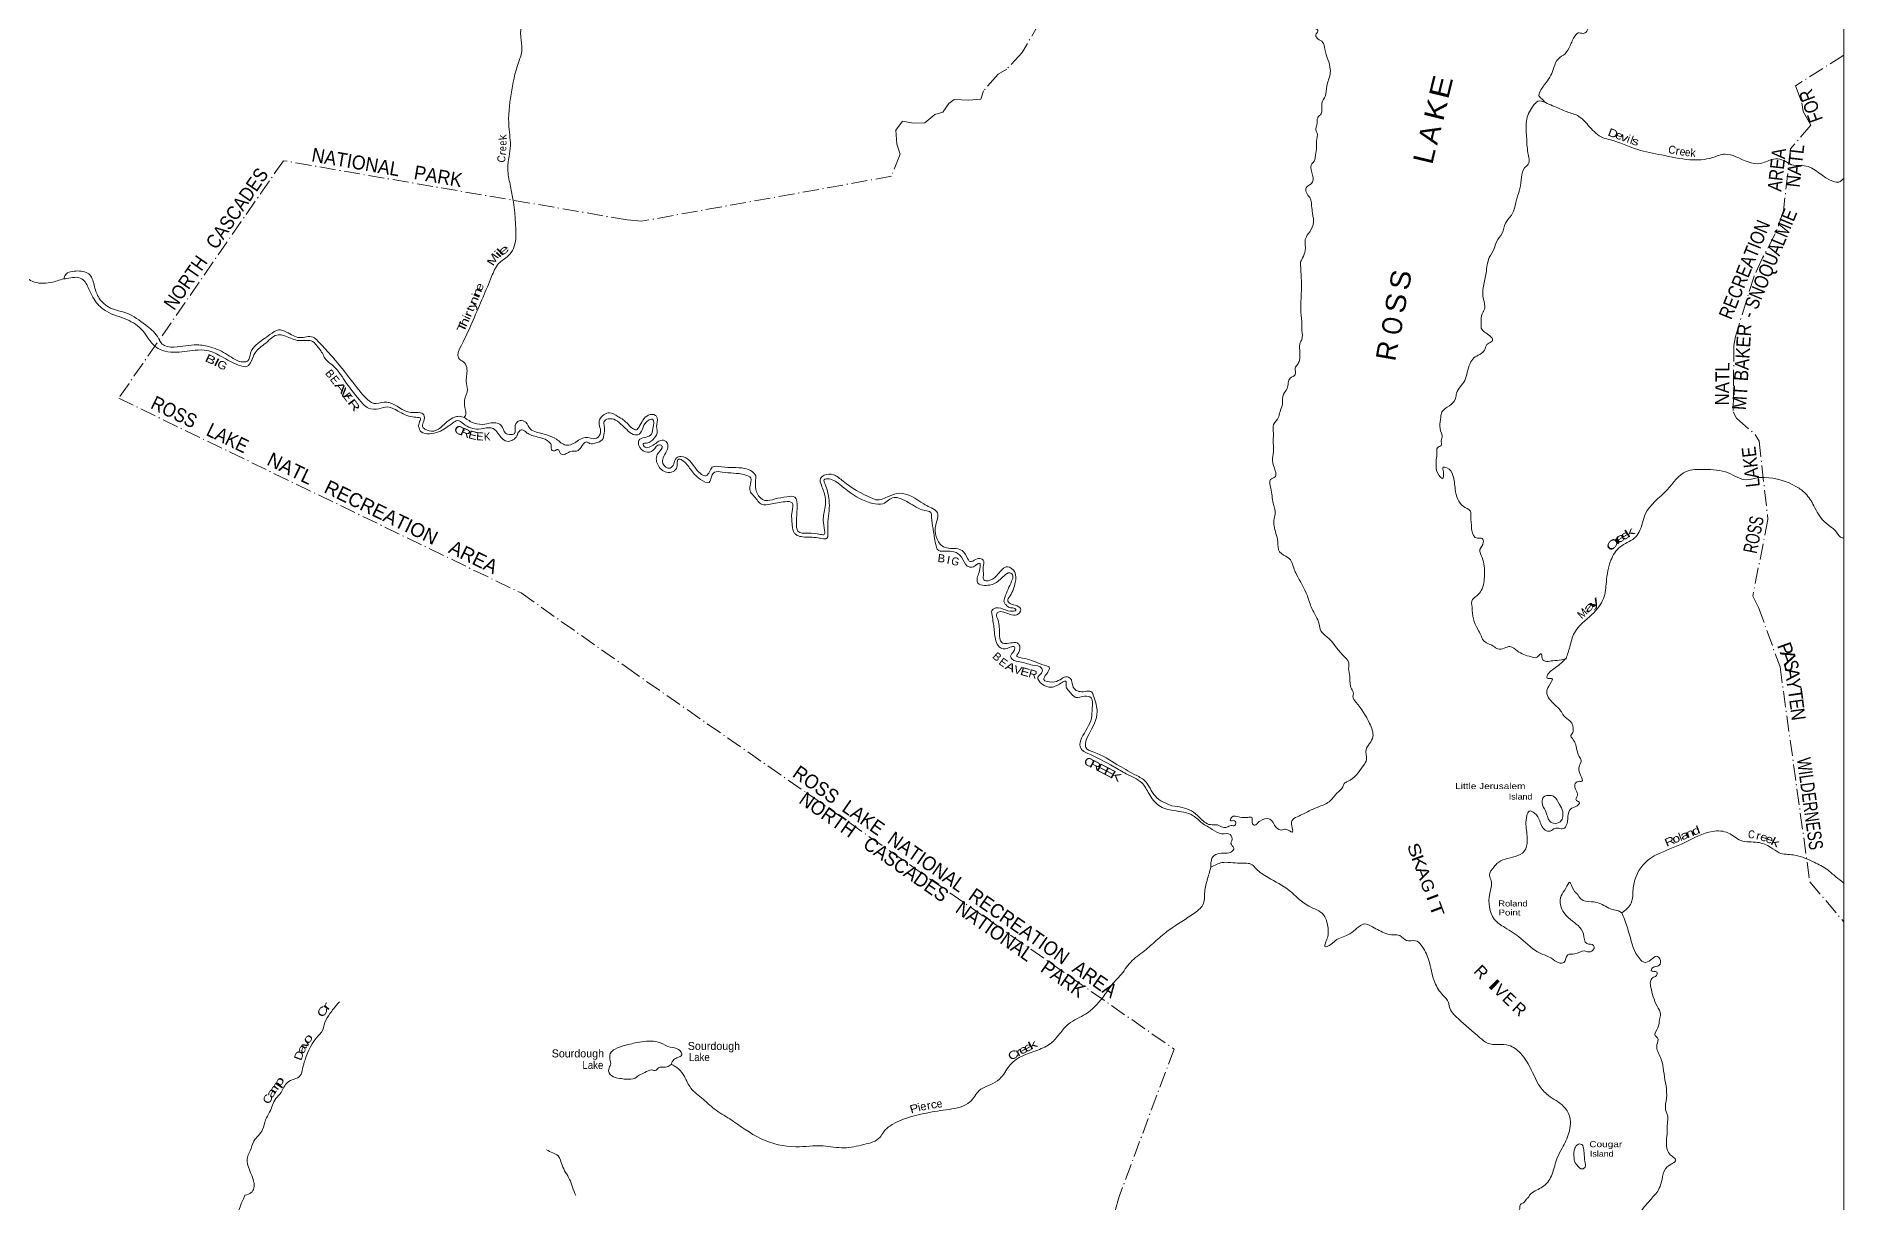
# Model space of a CAD drawing. Header units: feet. Extents: x -244583 to 4, y 367440 to 553773.
# Drawn here: x -45185 to 4, y 459330 to 488504 of the extents above; entities that cross this region are included whole.
import ezdxf
from ezdxf.enums import TextEntityAlignment as Align

# ---------------------------------------------------------------- set-up
doc = ezdxf.new("R2010")
doc.units = ezdxf.units.FT
doc.header["$LTSCALE"] = 80
doc.linetypes.add('DOT_DASHED', pattern=[7.7, 5, -1.2, 0.3, -1.2])
for name, color, linetype, lineweight in [('39', 7, 'Continuous', 13), ('4', 7, 'Continuous', 13), ('42', 7, 'Continuous', 13), ('44', 7, 'DOT_DASHED', 13)]:
    doc.layers.add(name, color=color, linetype=linetype, lineweight=lineweight)
doc.layers.add('41', color=7, linetype='Continuous')

msp = doc.modelspace()

# ---------------------------------------------------------------- linework, layer by layer
at = {"layer": '39'}
for points in [[(-2940.84, 497689.74), (-2793.91, 497448.1), (-2589.36, 497138.18), (-2450.43, 497056.64), (-2328.15, 497009.38), (-2387.42, 496876.9), (-2462.61, 496717.88), (-2676.85, 496482.23), (-2728.16, 496362), (-2722.68, 496074.13), (-2832.91, 495961.34), (-3056, 495786.43), (-3194.35, 495651.01), (-3320.61, 495521.81), (-3346.17, 495284.28), (-3326.59, 495004.68), (-3224.8, 494805.1), (-3259.96, 494522.85), (-3366.91, 494474.98), (-3428.57, 494372.89), (-3421.5, 494121.53), (-3562.06, 494000.28), (-3692.69, 493897.4), (-3882.24, 493801.95), (-3997.06, 493733.71), (-4029.75, 493583.29), (-4065.55, 493524.07), (-4243.25, 493455.12), (-4626.06, 493404.09), (-4807.62, 493318.86), (-4946.7, 493073.94), (-4933.61, 492828.74), (-4941.18, 492613.71), (-5063.24, 492472.4), (-5179.92, 492389.95), (-5141.7, 492248.45), (-5070.03, 492192.5), (-4974.83, 492035.43), (-4863.71, 492073.2), (-4692.09, 492142.09), (-4669.59, 492126.13), (-4823.49, 491933.75), (-5062.15, 491703.91), (-5210.89, 491588.65), (-5268.31, 491470.38), (-5248.52, 491342.87), (-5154.58, 491291.22), (-5134.07, 491102.88), (-5163.86, 491049.82), (-5340.04, 491023.46), (-5551.62, 490903.43), (-5702.44, 490792.2), (-5859.63, 490705.23), (-5956.02, 490623.01), (-6085.47, 490420.79), (-6165.07, 490292.13), (-6230.37, 489985.19), (-6254.48, 489796.34), (-6389.13, 489521.05), (-6386.07, 489265.59), (-6301.73, 488998.9), (-6161.31, 488961.99), (-6087.88, 488928.36), (-6184.44, 488860.34), (-6363.73, 488754.87), (-6418.99, 488626.49), (-6511.67, 488572.7), (-6641.63, 488583.37), (-6715.83, 488511.55), (-6840.66, 488262.74), (-6966.09, 488064.61), (-7132.97, 487939), (-7245.94, 487716.69), (-7318.71, 487525.25), (-7440.26, 487341.36), (-7601.54, 487088.07), (-7616.87, 487012.87), (-7544.91, 486932.58), (-7456.57, 486840.32)], [(-8272.04, 496997.91), (-8104.4, 496890.34), (-8087.99, 496706.01), (-8041.93, 496586.9), (-7979.28, 496437.57), (-7778.79, 496127.6), (-7664.31, 495885.59), (-7632.11, 495737.94), (-7694.97, 495735.19), (-7734.31, 495801.65), (-7787.44, 495833.49), (-7815.3, 495788.56), (-7803.82, 495677.16), (-7766.58, 495616.76), (-7894.07, 495420.64), (-7974.93, 495227.08), (-8079.32, 494966.33), (-8263.14, 494731.03), (-8495.83, 494341.07), (-8687.77, 494276), (-8817.43, 494092.02), (-8992.9, 493836.54), (-9183.17, 493631.59), (-9562.56, 493465.01), (-9888.5, 493408.55), (-10108.36, 493302.61), (-10390.15, 493116.88), (-10645.84, 492953.76), (-10963.35, 492532.4), (-11078.35, 492310.06), (-11189.98, 492144.54), (-11296.45, 491887.82), (-11486.77, 491686.92), (-11599.55, 491448.38), (-11678.6, 491273.09), (-11779.19, 491203), (-11770.44, 491150.38), (-11923.73, 491075.62), (-12021.57, 490944.72), (-12152.76, 490888.47), (-12205.6, 490727.67), (-12494.9, 490491.16), (-12625.75, 490406.52), (-12786.64, 490289.1), (-12841.66, 490140.44), (-12850.82, 489888.9), (-12747.22, 489707.6), (-12769.2, 489510.65), (-12922.07, 489401.43), (-13027.02, 489355.62), (-12966.1, 489181.93), (-12919.07, 488981.73), (-13025.24, 488868.99), (-13170.75, 488822.71), (-13197.53, 488686.54), (-13142.35, 488652.7), (-13153.96, 488605.93), (-13197.51, 488516.21), (-13141.8, 488437.77), (-13025.16, 488353.95), (-12972.31, 488176.12), (-12834.45, 487674.83), (-12846.7, 487512.47), (-12875.96, 487414.8), (-12918.65, 487252.09), (-12964.24, 486994.05), (-13025.76, 486879.79), (-13048.89, 486778.14), (-13062.52, 486561.02), (-13144.64, 486472.89), (-13170.83, 486288.06), (-13195.72, 486164.09), (-13157.87, 486053), (-13170.68, 485937.27), (-13179.72, 485675.59), (-13209.75, 485472.48), (-13219.21, 485415.59), (-13312.94, 485280.69), (-13275.4, 485025.63), (-13303.35, 484818.48), (-13439.99, 484709.44), (-13432.57, 484598), (-13347.8, 484465.15), (-13293.94, 484202.16), (-13280.38, 484086.74), (-13262.61, 483788.87), (-13387.66, 483558.3), (-13458.98, 483415.54), (-13459.79, 483143.82), (-13526.57, 482960.56), (-13580.02, 482850.45)], [(-33050.39, 491138.09), (-32864.57, 490924.78), (-32780.45, 490771.5), (-32775.1, 490583.28), (-32661.22, 490225.75), (-32701.99, 489674.86), (-32905.38, 489203.83), (-33070.62, 488488.12), (-33040.04, 488166.47), (-33126.96, 487844.01), (-33313.98, 487055.28), (-33367.12, 486241.14), (-33333, 485698.86), (-33373.63, 485421.25), (-33391.92, 485135.7), (-33326.42, 484743.43), (-33193.47, 483677.52), (-33254.95, 483191.27), (-33385.37, 483008.19), (-33623.09, 482816.28), (-33799.12, 482491.19), (-34014.39, 481979.6), (-34259.61, 481405.04), (-34553.09, 480779.55), (-34640.48, 480525.92), (-34627.85, 480457.18), (-34505.64, 480360.84), (-34421.62, 480221.74), (-34431.38, 479873.49), (-34403.64, 479669.23), (-34474.68, 479395.46), (-34452.77, 479154.71), (-34451.8, 479015.04), (-34481.88, 478970.3)], [(-7456.57, 486840.32), (-7643.64, 486876.7), (-7748, 486782.23), (-7920.27, 486429.46), (-7927.1, 485983.28), (-7891.94, 485588.28), (-7888.52, 485302.41), (-7976.65, 485208.13), (-8050.94, 484974.09), (-8096.24, 484691.71), (-8170.31, 484439.43), (-8307.42, 484030.28), (-8453.09, 483827.87), (-8537.27, 483573.44), (-8680.82, 483362.93), (-8735.55, 483189.95), (-8858.64, 482965.49), (-8939.29, 482585.38), (-9006.4, 481921.55), (-8971.27, 481698.9), (-9004.83, 481621.46), (-9040.64, 481562.25), (-9062.26, 481334.9), (-9060.71, 481205.14), (-8843.29, 481006.89), (-8777.07, 480898.16), (-8811.12, 480861.27), (-8919.8, 480789.05), (-8979, 480650.49), (-9244.47, 480456.83), (-9340.23, 480321.9), (-9410.58, 480098.05), (-9473.06, 479894.56), (-9676.15, 479573.88), (-9702.94, 479439.74), (-9854.96, 479259.56), (-10041.85, 479111.41), (-10076.08, 478920.42), (-10091.59, 478691.11), (-10040.22, 478466.62), (-10061.58, 478387.29), (-10066.26, 478269.63), (-10154.81, 478209.81), (-10169.62, 478092.04), (-10183.69, 477911.41), (-10189.98, 477759.26), (-10122.28, 477526.85), (-10025.9, 477440.76), (-10007.58, 477605.22), (-10008.99, 477722.81), (-9919.6, 477711.67), (-9769.22, 477520.76), (-9710.25, 477170.64), (-9648.49, 476926), (-9506.34, 476745.14), (-9338.63, 476631.48), (-9324.2, 476443.07), (-9306.15, 476291.2), (-9296.27, 476143.29), (-9153.95, 475948.24), (-9038.26, 475943.48), (-9008.65, 475842.44), (-9091.73, 475665.07), (-9040.64, 475464.92), (-8978.75, 475039.81), (-9059.18, 474641.45), (-9169.19, 474510.41), (-9279.64, 474415.87), (-9291.5, 474221.08), (-9255.58, 473931.52), (-9149, 473671.17), (-9070.12, 473522.03), (-9007.74, 473395), (-8762.61, 473253.85), (-8642.03, 473180.2), (-8486.04, 473198.22), (-8342.51, 473240.42), (-8160.64, 473130.98), (-7816.02, 472982.86), (-7677.9, 472968.23), (-7611.64, 473025.76), (-7563.4, 473062.82), (-7541.68, 472943.43), (-7425.16, 472869.74), (-7273.2, 472885.68), (-7056.38, 472906.42), (-6937.14, 472944.29)], [(-7456.57, 486840.32), (-7099.73, 486688.29), (-6914.2, 486611.34), (-6622.73, 486497.08), (-6351.82, 486236.58), (-6015.86, 485964.67), (-5828.57, 485910.05), (-5148.1, 485668.45), (-4558.16, 485533.28), (-3844.67, 485413.73), (-3279.3, 485466.86), (-2961.81, 485551.61), (-2697.34, 485489.76), (-2090.72, 485316.26), (-1795.6, 485419.39), (-1593, 485427.42), (-1257.72, 485276.19), (-984.44, 485263.17), (-257.52, 484868.91), (-125.51, 484856.23), (1.64, 484947.01)], [(-46615.95, 483292.41), (-46363.44, 483101.82), (-46138.05, 483026.44), (-46022.56, 482729.65), (-45881.33, 482520.09), (-45611.9, 482519.9), (-45280.69, 482374.39), (-44822.63, 482343.1), (-44493.08, 482438.47)], [(-44496.24, 482437.56), (-44453.21, 482531.86), (-44147.99, 482631.11), (-43839.4, 482534.02), (-43725.93, 482237.22), (-43608.47, 481948.55), (-43325.2, 481703.51), (-42919.14, 481574.7), (-42453.22, 481282.33), (-42153.43, 480992.88), (-42032.6, 480803.42), (-41740.36, 480728.49), (-41159.34, 480785.08), (-40824.69, 480728.66), (-40397.94, 480535.22), (-40003.69, 480355.72), (-39894.5, 480384.8), (-39822.91, 480579.63), (-39682.52, 480785.04), (-39339.89, 481040.42), (-39123.93, 481157.28), (-38923, 481103.99), (-38597.93, 480966.53), (-38261.71, 480976.92), (-38139.47, 480876.54), (-37831.27, 480542.61), (-37367.51, 479976.94), (-36950.72, 479465.61), (-36743.08, 479319.25), (-36481.96, 479349.37), (-36358.32, 479340.1), (-35815.73, 479094.81), (-35493.21, 479034.25), (-35494.15, 478876.35), (-35529.73, 478748.58), (-35466.45, 478678.16), (-35245.29, 478629.06), (-35019.33, 478764.21), (-34731.09, 478974.68), (-34611.72, 478997.76), (-34481.88, 478970.3)], [(-13580.02, 482850.45), (-13564.21, 482546.47), (-13556.07, 482205.91), (-13564.96, 481932.07), (-13564.31, 481538.7), (-13548.27, 481384.78), (-13543.42, 481149.62), (-13548.69, 480912.31), (-13584.43, 480847.02), (-13598.25, 480646.11), (-13607.41, 480394.57), (-13652.85, 480292.66), (-13710.55, 480198.73), (-13708.69, 480042.62), (-13833.4, 479953.99), (-13911.45, 479695.58), (-14003.08, 479554.61), (-14030.4, 479294.75), (-14108.65, 479052.55), (-14125.96, 478973.27), (-14251.63, 478795.42), (-14257.15, 478578.39), (-14261.15, 478403.96), (-14255.57, 478107.98), (-14279.34, 477890.74), (-14209.3, 477632), (-14207.62, 477492.11), (-14328.43, 477415.69), (-14321.8, 477200.83), (-14262.54, 476826.39), (-14208.89, 476581.65), (-14237.64, 476441.41), (-14192.63, 476070.85), (-14147.53, 475862.52), (-14099.82, 475605.54), (-13885.07, 475459.99), (-13792.36, 475341.42), (-13735.45, 475163.63), (-13685.46, 475054.71), (-13407.05, 474506.37), (-13295.78, 474193.35), (-13112.57, 473802.08), (-13067.93, 473632.26), (-12918.09, 473485.96), (-12527.21, 473032.18), (-12374.7, 472833.19), (-12375.03, 472691.25), (-12348.33, 472494.87), (-12306.05, 472183.08), (-12255.96, 472066.05), (-12269.31, 471994.93), (-12192.51, 471849.81), (-11851.39, 471316.39), (-11770.33, 470984.77), (-11851.45, 470813.51), (-11938.93, 470664.49), (-11927.86, 470417.23), (-12009.15, 470260.16), (-12400.03, 469866.36), (-12488.67, 469814.65), (-12520.18, 469735.2), (-12670.39, 469573.29), (-12836.49, 469382.8), (-13108.64, 469239.77), (-13502.09, 469060.87), (-13665.45, 468979.91), (-13794.12, 468883.13), (-13784.64, 468599.36), (-13955.92, 468672.42), (-14046.98, 468653.12), (-14185.71, 468718.44), (-14346.45, 468927.48), (-14593.34, 468875.98), (-14657.57, 468818.47), (-14738.19, 468774.96), (-14779.17, 468808.96), (-14797.29, 468966.91), (-14894.71, 468969.85), (-15093.59, 468975.68), (-15306.47, 468965.12), (-15331.92, 468887.78), (-15228.42, 468884.91), (-15216.85, 468765.41), (-15312.18, 468764.31), (-15419.22, 468724.56), (-15522.67, 468723.37), (-15657.25, 468780.63), (-15829.76, 468786.76), (-16105.81, 468968.11), (-16306.58, 469132.08), (-16792.92, 469256.27)], [(-44493.08, 482438.47), (-44416.12, 482441.02), (-44225.91, 482472.68), (-44041.29, 482433.45), (-43867.35, 482179.58), (-43637.81, 481796.52), (-43429.99, 481623.85), (-42918.06, 481416.81), (-42517.02, 481134.12), (-42216.59, 480751.55), (-42041.65, 480647.48), (-41745.55, 480598.9), (-41211.08, 480649.1), (-40915.26, 480643.02), (-40547.53, 480489.66), (-40126.72, 480275.93), (-39909.78, 480251.09), (-39809.32, 480371.21), (-39713.55, 480584.42), (-39443.77, 480829.18), (-39125.13, 481037.83), (-38991.28, 481016.48), (-38658.22, 480897.29), (-38413.08, 480894.92), (-38311.73, 480885.49), (-38177.25, 480773.04), (-38013.6, 480543.39), (-37945.9, 480420.37), (-37793.06, 480289.83), (-37466.13, 479883.15), (-37104.29, 479407.88), (-36880.05, 479204.96), (-36616.56, 479186.51), (-36394.03, 479230.54), (-36142.12, 479129.02), (-35778.5, 478983.72), (-35608.2, 478964.64), (-35581.81, 478956.73), (-35599.43, 478867.54), (-35620.76, 478729.74), (-35559.17, 478610.72), (-35350.17, 478561.54), (-35123.61, 478609.65), (-34778.69, 478826.58), (-34649.47, 478890.21), (-34501.04, 478810.25), (-34127.36, 478675.15), (-33866.27, 478711.34), (-33762.81, 478689.78), (-33530.13, 478438.33), (-33379.74, 478368.51), (-33266.58, 478409.76), (-33170, 478505.57), (-33140.09, 478574.6), (-33059.64, 478660.17), (-32953.99, 478614.33), (-32860.36, 478550.19), (-32570.05, 478461.08), (-32366.79, 478363.27), (-32313.57, 478282.66), (-32286.24, 478139.12), (-32221.4, 478137.54), (-32146.65, 478166.39), (-32120.23, 478154.43), (-32087.26, 478073.68), (-32012.06, 478037.75), (-31909.02, 478078.94), (-31785.75, 478122.3), (-31704.73, 478124.87), (-31615.82, 478157.87), (-31503.44, 478312.48), (-31432.83, 478355.47), (-31351.57, 478321.62), (-31195.64, 478330.78), (-31036.15, 478410.81), (-30984.64, 478579.18), (-30983.87, 478761.38), (-30988.63, 478864.58), (-30887.81, 478932.07), (-30747.96, 478922.91), (-30568.88, 478804.69), (-30421.92, 478665.87)], [(-34481.88, 478970.3), (-34237.79, 478826.22), (-33970.21, 478801.73), (-33751.67, 478837.63), (-33550.59, 478762.08), (-33456.13, 478576.49), (-33326.22, 478538.91), (-33235.18, 478557.75), (-33213.77, 478683.41), (-33172.33, 478843.61), (-33085.57, 478894.81), (-32945.46, 478847.18), (-32830.86, 478679.95), (-32678.37, 478600.01), (-32180.84, 478425.27), (-31940.78, 478277.11), (-31793.04, 478298.36), (-31522.62, 478450), (-31399.15, 478465.02), (-31218.68, 478439.93), (-31085.75, 478552.18), (-31108.29, 478884.01), (-30981.76, 479042.77), (-30856.46, 479086.14), (-30645.14, 478994.46), (-30506.79, 478908.36), (-30420.83, 478831.98)], [(-27191.34, 477507.28), (-27283.93, 477615.71), (-27475.57, 477694.62), (-28050.14, 477732.63), (-28283.34, 477723.87), (-28355.02, 477611.52), (-28441.06, 477511.18), (-28548.97, 477544.41), (-28682.37, 477672.65), (-29065.59, 477994.71), (-29178.8, 477960.97), (-29247.87, 477799.99), (-29338.01, 477703.65), (-29519.97, 477821.2), (-29509.47, 477961.23), (-29391.24, 478252.55), (-29416.65, 478341.48), (-29535.05, 478402.98), (-29696.35, 478320.02), (-29831.31, 478239.39), (-29962.98, 478223.68), (-30010.66, 478308.3), (-29927.73, 478329.53), (-29728.45, 478459.56), (-29657.32, 478618.54), (-29675.06, 478744.05), (-29661.38, 478957.12), (-29702.7, 479019.5), (-29879.29, 479027.62), (-30015.74, 478902.36), (-30107.18, 478745.18), (-30181.21, 478659.16), (-30277.01, 478696.59), (-30420.83, 478831.98)], [(-30421.92, 478665.87), (-30258.96, 478544.72), (-30110.93, 478550.47), (-30011.58, 478723.97), (-29887.81, 478891.66), (-29780.67, 478923.31), (-29765.7, 478690.29), (-29826.59, 478523.32), (-30115.17, 478396.32), (-30119.75, 478270.55), (-29951.46, 478108.23), (-29757.22, 478151.02), (-29600.58, 478284.62), (-29537.26, 478248.85), (-29634.64, 478079.43), (-29647.42, 477791.35), (-29423.97, 477597.22), (-29259.86, 477615.33), (-29167.91, 477729.94), (-29155.54, 477882.16), (-29129.65, 477923.01), (-29040.16, 477903.76), (-28830.49, 477675.01), (-28579.95, 477420.36), (-28363.94, 477339.71), (-28294.99, 477510.83), (-28227.04, 477596.77), (-28036.4, 477600.99), (-27465.54, 477534.55), (-27318.55, 477457.15), (-27344.3, 477235.84), (-27326.45, 477100.18), (-27233.91, 476995.81), (-27036.73, 476793.27), (-26837.97, 476797.58), (-26457.36, 476862.78), (-26286.63, 476836.35), (-26290.05, 476613.27), (-26281.93, 476274.73), (-26226.74, 476070.57), (-26161.23, 476020.63), (-26022.83, 475983.69), (-25632.99, 475955.72), (-25407.84, 475958.31), (-25391.07, 476082.19), (-25387.13, 476431), (-25357.9, 476701.02), (-25369.1, 476958.41), (-25464.46, 477297.97), (-25490.16, 477411.23), (-25364.64, 477432.95), (-25213.84, 477375.88), (-24896.5, 477134.17), (-24276.03, 476820.91), (-24018.27, 476811.71), (-23738.17, 476969.03), (-23577.54, 476938.43), (-23185.51, 476727.99), (-22967.41, 476641.28), (-22822.81, 476594.27), (-22799.04, 476472.88), (-22765.29, 476195.47), (-22710.47, 475853.42), (-22620.7, 475641.54), (-22450.1, 475625.25), (-22240.95, 475609.4), (-22054.77, 475477.71), (-21908.05, 475254.32), (-21783.96, 475225.33), (-21677.21, 475289.41), (-21598.46, 475320.73), (-21585.3, 475237.75), (-21627.81, 475060.85), (-21664.62, 474916.46), (-21643.22, 474823.43), (-21480.27, 474768.52), (-21180.89, 474840.9), (-20925.84, 475056.74), (-20843.01, 475086.08), (-20771.1, 475009.85), (-20799.87, 474871.64), (-20971.53, 474468.18), (-20988.38, 474350.38), (-20947.06, 474287.99), (-20824.36, 474206.27), (-20716.64, 474189.25), (-20691.83, 474151.01), (-20754.42, 474125.96), (-21012.68, 474177.74), (-21248.12, 474187.21), (-21304.07, 474115.59)], [(-6937.14, 472944.29), (-6847.29, 473233.25), (-6731.76, 473581.32), (-6293.01, 474042.59), (-6003.67, 474445.37), (-5933.53, 474855.78), (-5818.31, 475398.5), (-5589, 475731.65), (-5234.58, 475950.66), (-5110.73, 476112.27), (-4959.79, 476551.99), (-4413.27, 477162.52), (-3937.94, 477618.13), (-3488.19, 477669.93), (-2886.64, 477581.54), (-2435.28, 477410.67), (-2166.36, 477458.41), (-1976.44, 477468.3), (-1176.39, 477236.18), (-953.2, 477064.36), (-746.67, 476758.52), (-488.39, 476366.08), (-283.58, 476204.19), (-209.85, 476146.23), (-75.94, 475975.42), (2.73, 475952.85)], [(-16792.92, 469256.27), (-17207.62, 469496.86), (-17478.08, 469889.16), (-17719.23, 470036.44), (-18166.6, 470294.91), (-18748.41, 470598.47), (-18942.59, 470719.93), (-18953.83, 470811.05), (-18873.36, 471037.05), (-18661.14, 471611.3), (-18744.71, 471983.44), (-18819.39, 472120.47), (-18961.33, 472114.78), (-19238.11, 472188.66), (-19294.97, 472362.39), (-19328.37, 472441.08), (-19446.55, 472484.34), (-19589.72, 472411.72), (-19783.76, 472352.72), (-19993.47, 472415.2), (-19932.21, 472551.76), (-19861.23, 472722.9), (-19930.58, 472754.55), (-20348.3, 472907.91), (-20602.6, 472967.85), (-20671.96, 472999.5), (-20646.29, 473058.6), (-20593.49, 473223.45), (-20641.31, 473320.23), (-20747.05, 473341.32), (-20909.08, 473319.18), (-21045.28, 473341.95), (-21104.96, 473582.56), (-21155.96, 473944.94), (-21173.6, 474062.34), (-21143.56, 474095.13), (-20997.56, 474100.86), (-20629.84, 474056.42), (-20574.7, 474194.94), (-20615.75, 474235.02), (-20807.25, 474301.77), (-20893.31, 474373.78), (-20840.17, 474510.24), (-20708.25, 474844.3), (-20721.5, 475103.7), (-20905.66, 475235.41), (-21134.79, 475056.37), (-21343.87, 474897.83), (-21498.15, 474906.2), (-21505.59, 475019.67), (-21512.1, 475224.39), (-21514.24, 475402.81), (-21626.29, 475442.07), (-21773.61, 475377.52), (-21828.23, 475364.73), (-21918.91, 475483.32), (-22091.53, 475667.89), (-22475.6, 475722.29), (-22584.08, 475802.15), (-22679.98, 476356.64), (-22641.45, 476527.41), (-22687.29, 476628.27), (-22848.75, 476727.8), (-22993.74, 476807.25), (-23611.62, 477073.89), (-23836.07, 477012.51), (-23977.3, 476948.03), (-24151.29, 476907.51), (-24308.08, 476956.4), (-25012.98, 477374.13), (-25256.32, 477535.58), (-25483.38, 477522.83), (-25575.77, 477444.72), (-25555.45, 477272.6), (-25460.67, 476981.69), (-25461.74, 476732.27), (-25510.45, 476395.11), (-25474.93, 476140.03), (-25487.92, 476038.49), (-25577.27, 476045.58), (-25894.06, 476072.36), (-26142.23, 476128.31), (-26181.02, 476318.47), (-26161.49, 476720.18), (-26221.39, 476979.04), (-26418.27, 476986.92), (-26713.78, 476930.81), (-26968.97, 476895.43), (-27161.78, 477071.66), (-27204.97, 477290.16), (-27191.34, 477507.28)], [(-21304.07, 474115.59), (-21273.39, 473925.34), (-21228.89, 473597.36), (-21135.66, 473265.89), (-21012.91, 473180.11), (-20800.53, 473233.24), (-20731.59, 473236.06), (-20738.56, 473140.67), (-20824.16, 473003.84), (-20774.43, 472917.21), (-20591.17, 472860.51), (-20279.81, 472778.93), (-20043.42, 472690.39), (-20034.43, 472617.5), (-20142.27, 472474.32), (-20042.86, 472305.13), (-19814.66, 472222.59), (-19540.19, 472341.32), (-19477.67, 472372.45), (-19453.35, 472374.76), (-19437.5, 472237.06), (-19373.36, 472132.35), (-19190.84, 471968.18), (-18978.2, 471999.01), (-18815.44, 471960.32), (-18785.99, 471703.14), (-18803.24, 471449.48), (-19050.81, 470947.82), (-19088.9, 470740.55), (-19020.73, 470637.92), (-18892.07, 470566.4), (-18247.04, 470235.18), (-17934.55, 470060.33), (-17548.42, 469833.6), (-17362.49, 469553.89), (-17117.59, 469262.68), (-16752.97, 469139.12), (-16258.47, 469010.97), (-16041.25, 468828.94), (-15783.73, 468669.68), (-15547.1, 468560.87), (-15333.85, 468541.02), (-15297.45, 468381.25), (-15319.01, 468318.14), (-15244.55, 468199.36), (-15304.34, 468109.45), (-15593.94, 468067.6), (-15773.42, 467978.35), (-15818.3, 467829.81), (-15817.04, 467724.38)], [(-6937.14, 472944.29), (-7248.44, 472681.17), (-7364.94, 472584.53), (-7412, 472448.13), (-7298.29, 472439.3), (-7373.06, 472245.8), (-7422.02, 472099.25), (-7225.58, 471789.23), (-7075.66, 471636.85), (-7005.24, 471516), (-6835.16, 471373.98), (-6761.2, 471127.45), (-6784.79, 471064.32), (-6818.67, 471013.24), (-6783.29, 470938.62), (-6708.81, 470817.81), (-6611.54, 470488.41), (-6563.77, 470395.68), (-6606.77, 470259.33), (-6577.56, 470022.43), (-6543.31, 469872.77), (-6634.56, 469869.69), (-6720.76, 469783.54), (-6688.64, 469641.97), (-6656.71, 469516.62), (-6668.49, 469484.04), (-6691.88, 469404.69), (-6610.04, 469346.82), (-6663.77, 469259.02), (-6829.15, 469178.04), (-6893.83, 468988.72), (-6933.73, 468763.18), (-6979.63, 468699.8), (-7229.07, 468692.88), (-7335.8, 468626.76), (-7427.15, 468631.8), (-7598.52, 468881.27), (-7728.66, 469076.46), (-7861.12, 469125.63), (-7918.63, 469015.48), (-7942.28, 468788.1), (-7909.15, 468393.08), (-7985, 468120.49), (-8212.73, 467994.19), (-8669.03, 467812.54), (-8741.11, 467732.63), (-8852.17, 467520.47), (-8813.96, 467378.97), (-8848.71, 467062.25), (-8733.56, 466424.84), (-8469.32, 466212.94), (-8070.48, 465941.75), (-7591.32, 465570.1), (-7307.89, 465449.66), (-7115.79, 465332.23), (-6998.24, 465341.69), (-6897.05, 465531.43), (-6724.88, 465553.68), (-6480.34, 465631.52), (-6374.52, 465604.34), (-6241.64, 465689.01), (-6252.68, 465763.9), (-6417.59, 465812.7), (-6507.78, 466059.05), (-6832.58, 466416.25), (-7076.33, 466780.47), (-7060.77, 467005.72), (-6943.4, 467199.7), (-6853.85, 467344.7), (-6748, 467145.17), (-6665.79, 467056.9), (-6570.93, 466928.21), (-6308.39, 466858.23), (-6117.31, 466825.95), (-5784.74, 466667.55), (-5630.1, 466628.77), (-5546.35, 466581.07)], [(-7453.46, 469134.37), (-7539.07, 469338.19), (-7496.17, 469482.65), (-7389.08, 469518.35), (-7242.65, 469487.58), (-7104.39, 469292.48), (-7023.12, 469112.95), (-7019.97, 469019.71), (-7053.02, 468899.7), (-7250.89, 468820.37), (-7367.52, 468904.2), (-7417.76, 469033.39), (-7454.41, 469136.63)], [(-5546.35, 466581.07), (-5311.89, 466823.03), (-5270.3, 467076.97), (-5217.49, 467410.13), (-4838.41, 467941.68), (-4632.85, 468055.57), (-3972.84, 468336.89), (-3276.32, 468618.63), (-2882.25, 468576.51), (-2571.65, 468389.47), (-2155.22, 468343.56), (-1821.03, 468219.65), (-1610.46, 468084.19), (-1260.87, 468029.4), (-735.28, 467846.85), (-410.51, 467662.01), (-197.4, 467483.99), (3.64, 467326.13)], [(-15817.04, 467724.38), (-15912.52, 467396.83), (-15975.52, 467067.61), (-16000.96, 466819.94), (-16217.23, 466584.27), (-16867.31, 466150.99), (-17182.7, 465891.87), (-17477.84, 465635.02), (-17823.33, 465347.17), (-18091.08, 465005.47), (-18229.29, 464857.89), (-18522.83, 464467.23), (-18949.95, 464050.7), (-19373.02, 463804.54), (-19599.32, 463558.62), (-19813.56, 463322.97), (-20148.26, 463150.83), (-20831.64, 462788.13), (-21059.11, 462471.22), (-21270.25, 462314.69), (-21647.06, 462101.51), (-21744.85, 461966.56), (-21895.2, 461816.81), (-22436.97, 461656.49), (-22997.79, 461562.85), (-23789.72, 461286.1), (-23998.56, 461107.3), (-24086.23, 460974.49), (-24493.81, 460789.34), (-24991.85, 460704.54), (-25513.82, 460755.32), (-26191.12, 460731.33), (-27063.82, 460932.19), (-27846.75, 461428.1), (-28235.23, 461681.16), (-28514.03, 461923.31), (-28815.53, 462197.65), (-28981.27, 462485.71), (-29125.59, 462678.71), (-29310.87, 462794.7)], [(-15817.07, 467727.02), (-15544.51, 467837.01), (-15098.02, 467821.86), (-14785.14, 467782.87), (-14686.59, 467684.64), (-14389.8, 467465), (-13858.46, 467140.59), (-13651.35, 466956.41), (-13370.96, 466750.78), (-13003.2, 466533.98), (-12902.83, 466283.7), (-12907.01, 465955.16), (-12956.19, 465826.85), (-12969.32, 465737.48), (-12817.85, 465793.97), (-12671.16, 465911.23), (-12342.25, 466058.97), (-12169.41, 466194.79), (-11978.03, 466306.48), (-11776.29, 466231.74), (-11614.96, 466142.35), (-11254.52, 466028.88), (-11098.12, 466012.43), (-10930.26, 465886.61), (-10703.03, 465885.16), (-10569.89, 465779.22), (-10376.83, 465412.4), (-10221.84, 464836.28), (-10021.35, 464526.31), (-9879.1, 464337.34), (-9859.73, 464244.29), (-9641.01, 463936.56), (-9095.67, 463460.22), (-8901.3, 463322.54), (-8367.1, 463267.84), (-8082.75, 463070.37), (-7926.21, 462873.45), (-7627.13, 462292.9), (-7429.51, 462053.87), (-7040.77, 461778.51), (-6861.24, 461525.08), (-6872.1, 461076.83), (-7035.96, 460699.82), (-7158.81, 460455.09), (-7287.85, 460050.09), (-7495.26, 459751.66), (-7789.44, 459584.04), (-7850.68, 459525.71), (-7871.74, 459484.57)], [(-5546.35, 466581.07), (-5483.6, 466423.63), (-5355.16, 466031.73), (-5096.38, 465428.41), (-4985.82, 465344.52), (-4818.19, 465407.27), (-4681.31, 465496.04), (-4593.31, 465432.16), (-4611.65, 465269.73), (-4781.26, 465202.9), (-4814.97, 465137.63), (-4668.39, 465094.7), (-4683.62, 465011.39), (-4780.35, 464957.56), (-4831.97, 464863.69), (-4820.08, 464717.83), (-4664.37, 464251.22), (-4578.7, 464043.35), (-4601.49, 463913.31), (-4645.67, 463705.98), (-4710.25, 463508.55), (-4652.77, 463452.43), (-4669.09, 463290.03), (-4659.3, 463150.23), (-4538.01, 462847.46), (-4491.94, 462558.03), (-4429.86, 461948.4), (-4450.71, 461656.17), (-4400.11, 461496.56), (-4406.11, 461320.08), (-4413.58, 461096.95), (-4429.31, 460885.88), (-4354.31, 460552.17), (-4266.16, 460476.13), (-4196.28, 460399.88), (-4284.51, 460313.7), (-4455.39, 460184), (-4541.39, 459911.3), (-4675.43, 459585.32), (-4772.1, 459481.06)], [(-39964.39, 459519.19), (-39807.94, 459585.59), (-39741.85, 459695.36), (-39769.87, 459940.11), (-39897.27, 460495.92), (-39837.42, 460629.94), (-39739.85, 460875.54), (-39525.05, 461160.41), (-39451.77, 461403.83), (-39347.75, 461596.85), (-39194.1, 461935.96), (-39061.44, 462086.66), (-38905.17, 462340.77), (-38582.23, 462513.01), (-38524.69, 462689.52), (-38463.39, 462906.54), (-38125.22, 463516.14), (-38048.83, 463601.68), (-37965.4, 463841.12), (-37843.33, 464060.58), (-37748.97, 464184.71), (-37604.31, 464357.76)], [(-30443.67, 463275.03), (-30714.44, 463176.02), (-30833.17, 463059.82), (-30840.34, 462924.14), (-30827.18, 462778.48), (-30873.06, 462674.93), (-30796.95, 462507.43), (-30597.97, 462441.98), (-30445.88, 462420.76)], [(-30443.67, 463275.03), (-30048.63, 463355.51), (-29583.79, 463332.46), (-29332.94, 463221.78), (-29129.39, 463165.32), (-29046.63, 463030.41), (-29143.21, 462964.41), (-29242, 462912.59), (-29313.56, 462790.1)], [(-29313.56, 462790.1), (-29416.31, 462730.12), (-29556.24, 462726.49), (-29629, 462703.35), (-29689.15, 462643.85), (-29798.83, 462654.76), (-29966.43, 462589.97), (-30107.64, 462523.47), (-30210.24, 462451.32), (-30445.88, 462420.76)], [(-32425.1, 460654.2), (-32270.64, 460582.38), (-32138.44, 460506.35), (-32037.58, 460274.25), (-31850.75, 459915.19), (-31776.52, 459725.41), (-31695.67, 459510.77)], [(-6738.93, 460459.91), (-6736.98, 460636.34), (-6683.6, 460752.53), (-6611.16, 460802.03), (-6546.06, 460786.56), (-6499.83, 460653.26), (-6484.08, 460523.66), (-6472.09, 460369.7), (-6466.26, 460221.74), (-6526.6, 460178.47), (-6673.91, 460282.22), (-6719.34, 460348.61), (-6738.93, 460459.91)], [(-47306.04, 459533.66), (-47230.48, 459434.33), (-47104.74, 459263.48), (-47024.23, 459152.35), (-46937.21, 459059.29), (-46875.63, 459005.26), (-46825.46, 458983.88), (-46772.88, 458978.64), (-46677.75, 458972.43), (-46541.87, 458975.41), (-46440.52, 458975.13), (-46249.14, 458924.22), (-46110.29, 458880.58), (-45980.25, 458806.78), (-45887.68, 458691.33), (-45823.28, 458584.61), (-45769.67, 458449.81), (-45702.25, 458298.5), (-45639.97, 458187.78), (-45531.85, 458043.64), (-45448.46, 457968.88), (-45358.94, 457896), (-45298.92, 457862.25), (-45210.07, 457761.05), (-45141.38, 457664.36), (-45055.59, 457518.71), (-45013.43, 457414.52), (-44970.98, 457322.47), (-44950.16, 457172.22), (-44947.11, 457042.62), (-44936.61, 456971.54), (-44900.48, 456869.51), (-44837.96, 456768.91), (-44741.99, 456712.08), (-44658.17, 456655.53), (-44605.27, 456577.41), (-44545.15, 456460.67), (-44482.21, 456378.28), (-44378.23, 456317.22), (-44217.19, 456269.03), (-44151.42, 456220.98), (-44072.27, 456138.22), (-44017.86, 456037.8), (-43965, 455870.63), (-43906.78, 455760.01), (-43843.65, 455685.7), (-43785.7, 455562.94), (-43728.56, 455405.79), (-43585.06, 455214.3), (-43461.58, 455033.37), (-43389.02, 454928.5), (-43335.27, 454886.79), (-43244.66, 454860.44), (-43067.37, 454813.91), (-42922.87, 454751.92), (-42861.58, 454685.76), (-42810.74, 454605.67), (-42716.94, 454542.81), (-42644.57, 454516.88), (-42557.88, 454496.69), (-42483.81, 454456.55), (-42381.43, 454413.74), (-42299.45, 454365.32), (-42230.01, 454301), (-42171.02, 454222.74), (-42078.4, 454109.31), (-41984.46, 453965.49), (-41926.8, 453830.6), (-41835.92, 453729.35), (-41770.15, 453681.3), (-41681.38, 453663.09), (-41550.17, 453639.87), (-41452.97, 453635.63), (-41372.77, 453684.41), (-41193.17, 453649.96), (-40931.4, 453575.19), (-40744.17, 453433.3), (-40628.03, 453284.92), (-40540.87, 453197.93), (-40467.05, 453147.68), (-40272.51, 453058.24), (-40090.04, 452973.13), (-39949.78, 452903.15), (-39807.73, 452823), (-39731.64, 452782.81), (-39610.55, 452759.82), (-39457.47, 452717.88), (-39353.35, 452662.89), (-39231.42, 452589.27), (-39018.08, 452436.67), (-38912.17, 452371.51)], [(-41223.99, 453657.54), (-41260.16, 453732.45), (-41287.43, 453866.65), (-41297.42, 453959.98), (-41284.59, 454075.06), (-41290.48, 454170.32), (-41312.52, 454267.98), (-41344.98, 454353.73), (-41357.41, 454428.9), (-41401.41, 454541.22), (-41461, 454680.21), (-41532.52, 454829.59), (-41580.57, 454942.01), (-41626.59, 455054.37), (-41654.71, 455152.17), (-41659.65, 455287.89), (-41638.11, 455429.08), (-41583.01, 455705.12), (-41530.6, 456039.91), (-41445.68, 456378.02), (-41414.38, 456502.8), (-41385.4, 456615.48), (-41314.01, 456721.13), (-41237.21, 456798.32), (-41192.02, 456910.64), (-41139.75, 457152.33), (-41121.04, 457259.18), (-41063.45, 457381.34), (-41030.37, 457495.95), (-41017.74, 457602.94), (-40974.38, 457723.4), (-40913.41, 457817.14), (-40810.26, 457893.73), (-40676.92, 457961.54), (-40597.62, 458058.91), (-40536.36, 458164.79), (-40461.86, 458316.92), (-40412.67, 458427.12), (-40344.57, 458565.23), (-40323.79, 458674.06), (-40282.27, 458802.65), (-40259.98, 458889.17), (-40241.22, 458998.04), (-40172.85, 459061.26), (-40116.02, 459151.05), (-40061.83, 459301.62), (-40004.06, 459431.86), (-39964.39, 459519.19)], [(-12288.74, 455864.78), (-12236.18, 455863.45), (-12181.85, 455851.96), (-12091.44, 455908.37), (-12018.06, 456011.76), (-11982.49, 456140.38), (-11990.94, 456207.38), (-11949.95, 456228.61), (-11875.2, 456224.7), (-11642.22, 456320.01), (-11367.91, 456450.71), (-11214.07, 456535.88), (-11174.96, 456563.23), (-11162.07, 456593.26), (-11125.43, 456602.45), (-11054.63, 456602.69), (-10606.31, 456816.02), (-10330.47, 456926.45), (-10265.13, 456951.11), (-10205.8, 456977.94), (-10129.38, 456959.83), (-10066.46, 456968.36), (-9814.33, 457182.59), (-9757.58, 457268.19), (-9708.46, 457291.23), (-9648.83, 457330.2), (-9576.51, 457391.12), (-9504.09, 457456.08), (-9470.28, 457513.91), (-9439.31, 457539.44), (-9361.63, 457571.89), (-9230.5, 457801.31), (-9216.85, 457861.68), (-9184.62, 457937.78), (-9082.38, 458062.7), (-8814.75, 458412.13), (-8623.02, 458638.01), (-8523.26, 458744.78), (-8430.23, 458825.41), (-8272.1, 458920.58), (-8172.09, 459037.47), (-8123.27, 459129.33), (-8095.33, 459195.41), (-8092, 459247.94), (-8078.81, 459290.11), (-8006.99, 459330.8), (-7938.27, 459410.02), (-7894.55, 459459.51), (-7871.74, 459484.57)], [(-4770.27, 459483.6), (-4800.05, 459442.17), (-4949.83, 459275.95), (-5088.3, 459077.07), (-5146.97, 458995.57), (-5168.24, 458953.61), (-5193.81, 458901.63), (-5268.45, 458828.64), (-5314.13, 458700.26), (-5334.44, 458534.83), (-5352.58, 458456.36), (-5361.52, 458422.18), (-5406.95, 458384.87), (-5460.72, 458337.66), (-5555.52, 458186.24), (-5640.62, 458018.39), (-5742.65, 457901.56), (-5813.35, 457824.41), (-5834.83, 457774.36), (-5842.05, 457727.99), (-5851.3, 457681.68), (-5914.31, 457588.15), (-5967.73, 457555.09), (-6078.15, 457507.28), (-6473.55, 457225.83), (-6786.68, 457079.92), (-6944.81, 456984.74), (-7002.33, 456949.77), (-7068.48, 456973.7), (-7106.64, 456984.78), (-7262.55, 456978.59), (-7446.11, 456918.46), (-7538.18, 456795.31), (-7573.61, 456753.7), (-7582.8, 456709.41), (-7662.5, 456677.01), (-7828.92, 456573.95), (-7967.49, 456451.97), (-8134.66, 456318.57), (-8207.33, 456162.55), (-8235.07, 456104.56), (-8243.76, 456080.49), (-8335.74, 456042.33), (-8438.63, 455972.07), (-8523.28, 455903.37), (-8620.57, 455895.71), (-8734.53, 455868.23), (-8802.6, 455815.3), (-8911.51, 455747.22), (-9032.6, 455677.41), (-9143.07, 455627.58), (-9201.7, 455629.06), (-9257.4, 455666.89), (-9332.85, 455642.49), (-9476.02, 455579.31), (-9586.09, 455545.66), (-9693.53, 455455.28), (-9751.09, 455337.32), (-9743.7, 455227.85), (-9697.2, 455145.73), (-9657.58, 455112.35), (-9597.28, 455096.66), (-9587.42, 455005.34), (-9581.05, 454936.37), (-9549.97, 454884.99), (-9530.85, 454759.04), (-9478.29, 454676.76), (-9400.1, 454648.48), (-9361.08, 454590.83), (-9298.76, 454494.14), (-9215.52, 454425.25), (-9165.89, 454387.57), (-9131.82, 454293.62), (-9067.78, 454184.74), (-8873.34, 454032.1), (-8736.99, 453984.14), (-8680.64, 453972.6), (-8646.12, 453977.8), (-8597.45, 453982.64), (-8518.55, 453901.73), (-8481.96, 453827.95), (-8362.93, 453733.87), (-8250.33, 453706.75), (-8080.06, 453639.72), (-7986.15, 453592.82), (-7947.79, 453589.83), (-7903.77, 453570.51), (-7856.62, 453514.68), (-7521.03, 453344.31), (-7267.61, 453204.35), (-7076.27, 453090.24)]]:
    msp.add_spline(points, degree=3, dxfattribs=at)
at = {"layer": '4'}
msp.add_lwpolyline([(-242556.67, 552939.06), (-212238.1, 552626.27), (-181919.12, 552355.18), (-151599.78, 552125.8), (-121280.17, 551938.12), (-90960.33, 551792.15), (-60640.31, 551687.89), (-30320.19, 551625.32), (0, 551604.47), (0, 367439.54), (-30573.52, 367460.57), (-61146.96, 367523.64), (-91720.3, 367628.79), (-122293.46, 367775.97), (-152866.39, 367965.22), (-183439.04, 368196.52), (-214011.33, 368469.88), (-244583.22, 368785.28)], close=True, dxfattribs=at)
msp.add_lwpolyline([(-242556.67, 552939.06), (-212238.1, 552626.27), (-181919.12, 552355.18), (-151599.78, 552125.8), (-121280.17, 551938.12), (-90960.33, 551792.15), (-60640.31, 551687.89), (-30320.19, 551625.32), (0, 551604.47), (0, 367439.54), (-30573.52, 367460.57), (-61146.96, 367523.64), (-91720.3, 367628.79), (-122293.46, 367775.97), (-152866.39, 367965.22), (-183439.04, 368196.52), (-214011.33, 368469.88), (-244583.22, 368785.28)], close=True, dxfattribs=at)
at = {"layer": '44'}
for points in [[(-19781.41, 489380.78), (-20539.88, 488092.67), (-20919.74, 487678.6), (-21137.58, 487549.38), (-21499.23, 487137.46), (-21572.7, 486930.25), (-21872.26, 486899.73), (-22239.05, 486921.42), (-22367.97, 486821.2), (-22516.31, 486605.34), (-22718.43, 486543.1), (-22966.08, 486334.64), (-23259.73, 486326.45), (-23529.51, 486379.23), (-23696.03, 486155.14), (-23667.14, 485798.71), (-23590.41, 485550.02), (-23803.21, 484999.36), (-30055.82, 483875.37), (-30413.33, 483909.74)], [(0, 488030.74), (-1205.82, 487258.74), (-1044.77, 486832.34), (-1014.86, 486615.73), (-817.99, 486278.75), (-1330.25, 485683.38), (-1505.49, 484131.98), (-1714.07, 483559.05), (-2025.75, 482957.02), (-2241.27, 482503.6), (-2706.47, 480994.7), (-2743.35, 480771.53), (-2763.84, 479107.76), (-2681.68, 478948.27), (-2212.89, 478542.32), (-2116.51, 478378.87), (-1893.81, 476414.92), (-2275.06, 474497.3), (-2127.22, 474218.73), (-1591.94, 472731.18), (-846.51, 467356.6), (0, 466359.2)], [(-30413.33, 483909.74), (-39004.02, 485389.15), (-43120.39, 479448.99), (-33064.06, 474579.9), (-30428.71, 472721.17)], [(-30428.71, 472721.17), (-16738.32, 463173.08), (-18112.15, 459490.53)], [(-18112.15, 459490.53), (-19060.99, 456052.28), (-23705.93, 454020.15), (-30455.81, 453027.89)]]:
    msp.add_lwpolyline(points, dxfattribs=at)

# ---------------------------------------------------------------- texts
at = {"layer": '41'}
for s, height, rotation, width, p in [('E', 500, 76.126, 1.25, (-9825.82, 487171.5)), ('K', 500, 76.126, 1.15, (-9955.51, 486603.83)), ('e', 200, 94.007, 0.8, (-33426.23, 485833.71)), ('A', 500, 76.632, 1.05, (-10108.25, 485992.65)), ('D', 200, 338.996, 1.25, (-5802.27, 485983.11)), ('e', 200, 339.822, 1.2, (-5645.86, 485928.13)), ('v', 200, 339.822, 1.3, (-5513.83, 485879.25)), ('s', 200, 342.157, 1.35, (-5235.74, 485779.85)), ('C', 200, 81.07, 0.9, (-33457.38, 485417.68)), ('e', 200, 86.407, 0.8, (-33430.07, 485684.18)), ('L', 500, 76.632, 1.1, (-10240.82, 485469.75)), ('C', 200, 348.952, 0.95, (-4310.03, 485566.35)), ('r', 200, 350.973, 1.05, (-4167.89, 485539.32)), ('e', 200, 350.973, 0.95, (-4042.19, 485520.49)), ('e', 200, 353.098, 0.9, (-3911.17, 485502.36)), ('k', 200, 356.592, 0.95, (-3772.22, 485488.29)), ('M', 200, 57.195, 1.35, (-33684.91, 482868.02)), ('i', 200, 47.487, 1.8, (-33569.19, 482990.9)), ('l', 200, 43.47, 1.75, (-33514.65, 483035.4)), ('e', 200, 40.117, 1.85, (-33440.31, 483078.87)), ('S', 500, 80.039, 1.1, (-10832.89, 482366.92)), ('n', 200, 67.145, 1.4, (-34070.59, 482059.82)), ('e', 200, 67.145, 1.3, (-34016.14, 482195.5)), ('t', 200, 66.845, 1.2, (-34247.13, 481637.65)), ('y', 200, 66.845, 1.35, (-34195.41, 481752.76)), ('n', 200, 66.93, 1.4, (-34153.94, 481856.11)), ('i', 200, 66.93, 1.05, (-34107.97, 481977.09)), ('S', 500, 80.039, 1.1, (-10946.59, 481786.94)), ('T', 200, 65.203, 1.55, (-34447.74, 481188.56)), ('h', 200, 65.203, 1.4, (-34392.08, 481313.36)), ('i', 200, 65.203, 1.15, (-34335.8, 481430.88)), ('r', 200, 66.845, 1.45, (-34297.93, 481520.38)), ('O', 500, 80.039, 0.85, (-11039.18, 481219.58)), ('B', 200, 334.479, 1.45, (-40865.89, 480330.74)), ('I', 200, 333.244, 1.6, (-40714.7, 480259.92)), ('G', 200, 333.244, 1.15, (-40576.77, 480188.22)), ('A', 200, 308.424, 1.7, (-37644.75, 479656.34)), ('V', 200, 307.327, 1.65, (-37530.63, 479494.24)), ('R', 200, 307.24, 1.65, (-37316.65, 479215.37)), ('C', 200, 326.289, 1.4, (-34653.65, 478563.89)), ('R', 200, 337.252, 1.3, (-34487.65, 478491.37)), ('E', 200, 346.275, 1.25, (-34291.23, 478428.38)), ('E', 200, 356.195, 1.05, (-34098.15, 478397.09)), ('K', 200, 2.78, 0.9, (-33906.43, 478391.38)), ('C', 200, 49.956, 1.6, (-5710.59, 475723.77)), ('r', 200, 45.473, 2.25, (-5595.79, 475836.75)), ('e', 200, 35.152, 1.65, (-5528.48, 475878.27)), ('e', 200, 31.173, 1.5, (-5421.97, 475939.78)), ('k', 200, 32.59, 1.75, (-5298.54, 476012.48)), ('B', 200, 353.065, 1.05, (-22566.18, 475346.91)), ('I', 200, 349.938, 1.15, (-22394.61, 475309.11)), ('G', 200, 345.299, 0.95, (-22232.03, 475274.03)), ('y', 200, 43.573, 2.15, (-6183.55, 474270.19)), ('a', 200, 45.573, 2.1, (-6296.94, 474167.31)), ('A', 200, 333.934, 1.35, (-20872.63, 472638.64)), ('V', 200, 344.504, 1.1, (-20667.94, 472559.83)), ('E', 200, 344.315, 1.3, (-20489.73, 472508.69)), ('R', 200, 345.315, 1.1, (-20289.7, 472456.42)), ('C', 200, 333.098, 1.25, (-18907.92, 470260.47)), ('R', 200, 333.098, 1.4, (-18748.54, 470179.59)), ('E', 200, 332.542, 1.55, (-18575.61, 470090.37)), ('E', 200, 332.542, 1.55, (-18399.54, 469998.88)), ('K', 200, 330.993, 1.5, (-18238.93, 469910.52)), ('n', 200, 20.967, 1.35, (-3809.9, 468483.33)), ('d', 200, 20.967, 1.4, (-3661.45, 468545.07)), ('C', 200, 354.449, 0.85, (-2316.02, 468444.86)), ('S', 300, 290.59, 1.3, (-10860.68, 468102.27)), ('R', 200, 23.001, 1.3, (-4311.08, 468278.49)), ('o', 200, 23.924, 1.3, (-4151.61, 468348.34)), ('a', 200, 21.204, 1.35, (-3944.22, 468431.89)), ('r', 200, 346.929, 1.15, (-2153.02, 468414.6)), ('e', 200, 341.929, 1.15, (-2023.31, 468380.8)), ('e', 200, 339.39, 1.2, (-1885.82, 468332.62)), ('k', 200, 333.273, 1.55, (-1753.18, 468258.81)), ('K', 300, 290.59, 1.3, (-10752.53, 467801.35)), ('A', 300, 290.59, 1.2, (-10648.98, 467525.61)), ('G', 300, 290.59, 1.05, (-10539.23, 467208.76)), ('I', 300, 290.59, 1.45, (-10417.95, 466920.42)), ('T', 300, 290.59, 1.45, (-10313.18, 466616.84)), ('I', 300, 315.853, 2.3, (-8839.73, 464677.84)), ('C', 200, 56.843, 1.4, (-37943.06, 464060.1)), ('r', 200, 53.644, 1.9, (-37851.06, 464191.03)), ('a', 200, 64.983, 1.45, (-38455.99, 463139.5)), ('v', 200, 60.681, 1.55, (-38375.51, 463273.72)), ('o', 200, 57.763, 1.55, (-38313.47, 463380.26)), ('r', 200, 28.331, 1.6, (-20581.87, 463013.67)), ('e', 200, 27.583, 1.4, (-20472.83, 463073.89)), ('e', 200, 27.583, 1.4, (-20346.89, 463137.32)), ('k', 200, 27.583, 1.6, (-20226.86, 463200.03)), ('D', 200, 69.988, 1.2, (-38521.55, 462980.63)), ('C', 200, 28.331, 1.3, (-20714.93, 462941.94)), ('m', 200, 55.21, 1.4, (-39128.59, 462165.77)), ('p', 200, 56.673, 1.7, (-39032.63, 462302.95)), ('C', 200, 66.657, 1.2, (-39304.16, 461890.17)), ('a', 200, 58.768, 1.6, (-39226.97, 462030.44)), ('r', 200, 10.714, 1.1, (-22853.56, 461668.74)), ('c', 200, 12.317, 1.15, (-22724.5, 461695)), ('e', 200, 9.317, 0.95, (-22589.21, 461714.32)), ('P', 200, 16.483, 1.25, (-23208, 461595.29))]:
    msp.add_text(s, height=height, rotation=rotation, dxfattribs=dict(at, width=width)).set_placement(p, align=Align.CENTER)
for s, height, rotation, p in [('k', 200, 96.096, (-33428.08, 485982.32)), ('i', 200, 340.009, (-5408.08, 485842.93)), ('l', 200, 340.009, (-5329.65, 485814.39)), ('r', 200, 82.278, (-33437.37, 485561.14)), ('R', 500, 80.039, (-11169.2, 480593.36)), ('B', 200, 309.168, (-37916.35, 479999.91)), ('E', 200, 308.424, (-37795.46, 479849.16)), ('E', 200, 307.24, (-37472.59, 479424.76)), ('M', 200, 42.21, (-6467.14, 473993.62)), ('B', 200, 317.821, (-21229.75, 472912.93)), ('E', 200, 323.315, (-21068.17, 472763.18)), ('l', 200, 21.204, (-4049.94, 468388.71)), ('R', 300, 314.319, (-9169.2, 464997.41)), ('V', 300, 315.853, (-8677.27, 464521.92)), ('E', 300, 316.919, (-8459.94, 464316.03)), ('R', 300, 317.163, (-8203.09, 464065.93)), ('i', 200, 13.54, (-23090.25, 461622.71)), ('e', 200, 10.568, (-22991.69, 461645.88))]:
    msp.add_text(s, height=height, rotation=rotation, dxfattribs=at).set_placement(p, align=Align.CENTER)
for p in [(-28895.44, 463153.19), (-32296.92, 462966.63)]:
    msp.add_text('Sourdough', height=200, dxfattribs=at).set_placement(p)
at = {"layer": '41', "width": 0.9}
for p in [(-31528.53, 462675.66), (-28869.3, 462875.08)]:
    msp.add_text('Lake', height=200, dxfattribs=at).set_placement(p)
at = {"layer": '42'}
for s, width, p in [('Little Jerusalem', 1.25, (-9712.01, 469676.63)), ('Island', 1.1, (-8371.64, 469414.08)), ('Roland', 1.15, (-8631.9, 466740.92)), ('Point', 1.2, (-8627.56, 466515.26)), ('Cougar', 1.25, (-6358.91, 460721.96)), ('Island', 1.1, (-6341.56, 460483.28))]:
    msp.add_text(s, height=150, dxfattribs=dict(at, width=width)).set_placement(p)
at = {"layer": '44'}
for s, rotation, width, p in [('FOR', 110.294, 0.85, (-513.91, 486423.78)), ('NATIONAL   PARK', 350.229, 0.95, (-38317.65, 485372.42)), ('AREA', 83.555, 0.85, (-1559.85, 484607.78)), ('NATL', 83.555, 0.9, (-1103.12, 484707.96)), ('NORTH   CASCADES', 55.279, 0.9, (-41733.66, 481625.69)), ('- SNOQUALMIE', 67.577, 0.85, (-2257.69, 481415.95)), ('RECREATION', 67.865, 0.85, (-2811.21, 481394.18)), ('MT BAKER', 86.294, 0.9, (-2442.57, 479145.33)), ('NATL', 89.294, 0.9, (-2867.58, 479268.46)), ('ROSS   LAKE', 334.165, 0.9, (-42348.62, 479208.02)), ('LAKE', 96.469, 0.85, (-2093.3, 477245.51)), ('ROSS', 78.755, 0.7, (-2173.56, 475549.91)), ('WILDERNESS', 277.896, 0.75, (-1172.85, 470437.45)), ('ROSS  LAKE  NATIONAL  RECREATION  AREA', 325.107, 0.95, (-26304.69, 470004.83)), ('NORTH   CASCADES   NATIONAL   PARK', 325.107, 0.95, (-26142.95, 469344.7))]:
    msp.add_text(s, height=350, rotation=rotation, dxfattribs=dict(at, width=width)).set_placement(p)
msp.add_text('NATL   RECREATION   AREA', height=350, rotation=334.165, dxfattribs=at).set_placement((-39443.2, 477797.65))
for s, rotation, p in [('P', 289.791, (-1617.41, 473122.52)), ('A', 277.896, (-1451.35, 472528.17)), ('T', 277.896, (-1376.31, 472022.35))]:
    msp.add_text(s, height=350, rotation=rotation, dxfattribs=at).set_placement(p, align=Align.CENTER)
for s, rotation, width, p in [('A', 288.791, 1.2, (-1541.46, 472919.13)), ('S', 286.791, 0.8, (-1472.86, 472712.47)), ('Y', 277.896, 0.9, (-1420.43, 472280.12)), ('E', 277.896, 0.8, (-1346.2, 471777.05)), ('N', 277.896, 0.9, (-1313.83, 471523.2))]:
    msp.add_text(s, height=350, rotation=rotation, dxfattribs=dict(at, width=width)).set_placement(p, align=Align.CENTER)

doc.saveas('drawing.dxf')
